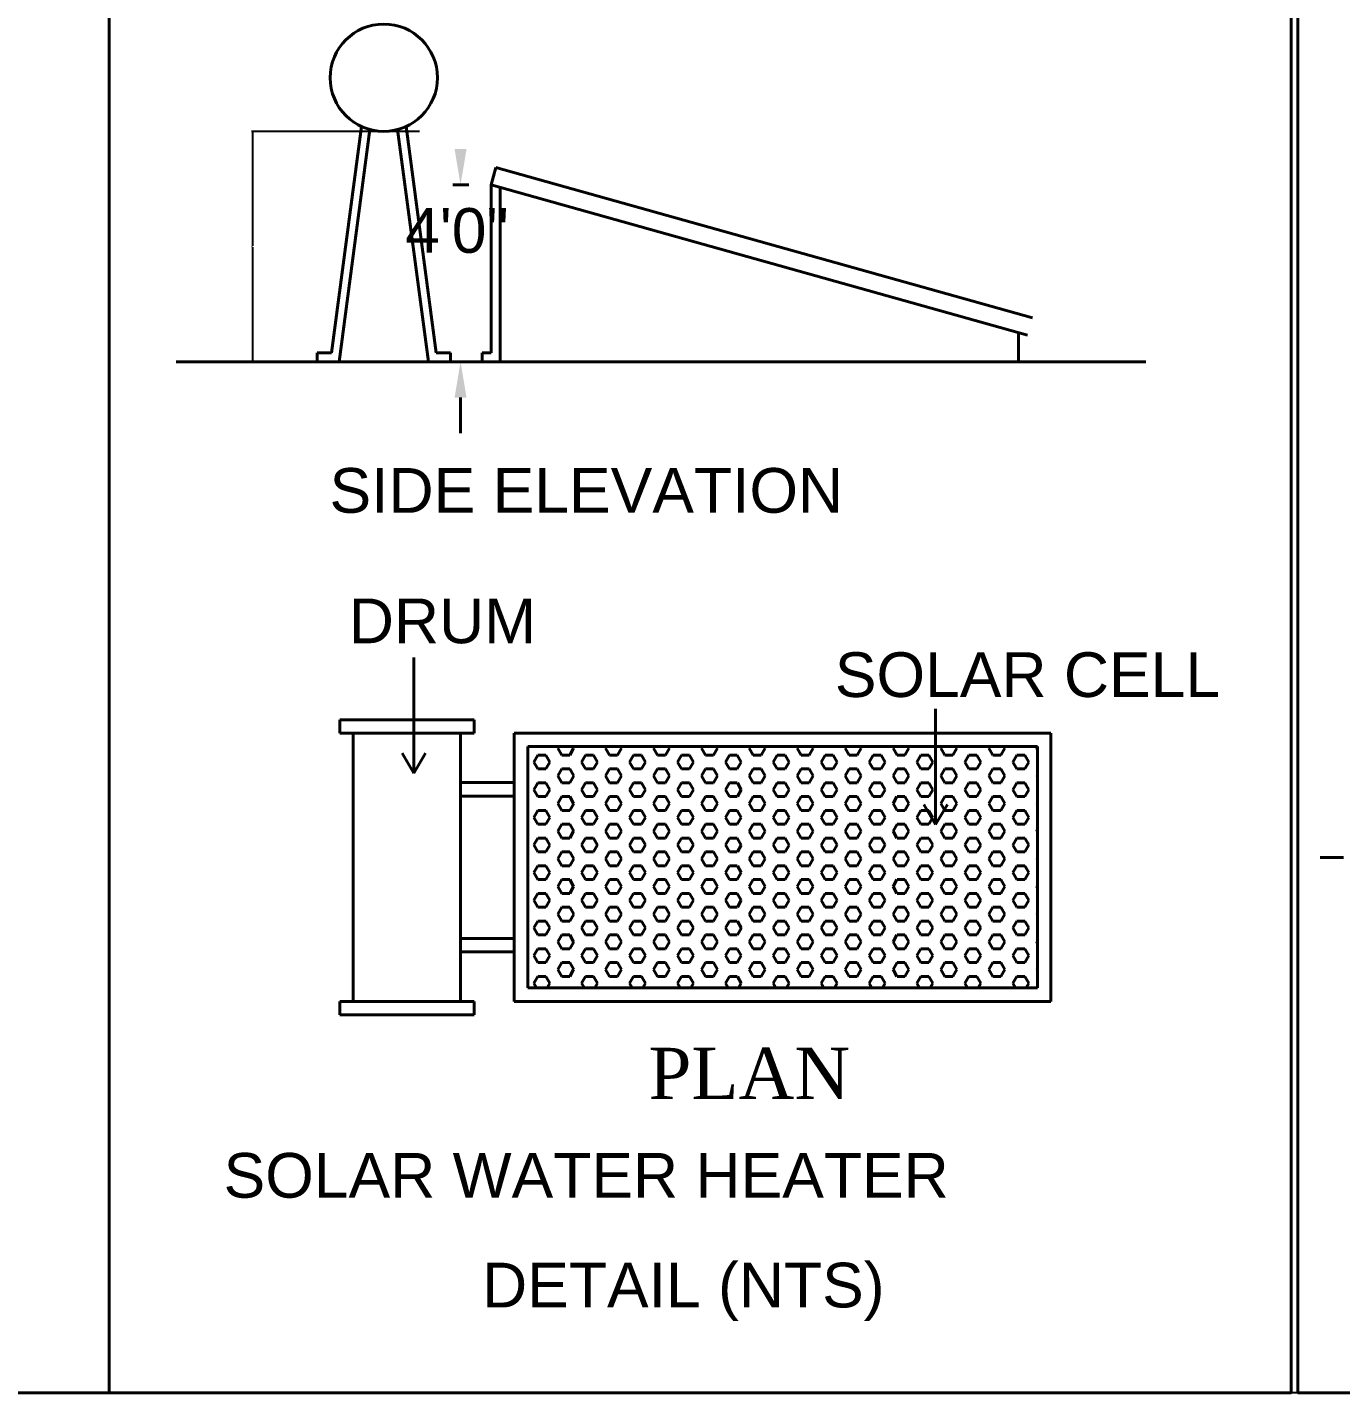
# Model space of a CAD drawing. Header units: metres. Extents: x 3104 to 3209, y 1082 to 1212.
# Drawn here: x 3141.35 to 3146.98, y 1137.66 to 1143.51 of the extents above; entities that cross this region are included whole.
import ezdxf

# ---------------------------------------------------------------- set-up
doc = ezdxf.new("R2010")
doc.units = ezdxf.units.M
doc.linetypes.add('CENTER', pattern=[2, 1.25, -0.25, 0.25, -0.25])
doc.styles.get("Standard").update_dxf_attribs({"font": 'arial.ttf'})
doc.styles.add('t15', font='times.ttf')
doc.styles.add('t3', font='arial.ttf')
doc.dimstyles.get("Standard").update_dxf_attribs({"dimtxt": 0.18, "dimasz": 0.18, "dimexe": 0.18, "dimexo": 0.0625, "dimgap": 0.09, "dimtad": 0, "dimtih": 1, "dimtoh": 1, "dimdec": 4, "dimzin": 0, "dimdsep": 46, "dimtxsty": 'Standard', "dimcen": 0.09, "dimadec": 0, "dimazin": 0, "dimtfac": 1, "dimtdec": 4, "dimtofl": 0, "dimtmove": 0, "dimatfit": 3, "dimfxl": 0, "dimtolj": 1, "dimtzin": 0, "dimarcsym": 0})

# ---------------------------------------------------------------- blocks, each defined once
blk = doc.blocks.new('RGHG')
at = {"color": 0, "linetype": 'ByBlock', "lineweight": 40}
blk.add_lwpolyline([(286083.35, 36993.59), (286517.28, 36993.59), (286517.28, 37331.41), (286083.35, 37331.41)], close=True, dxfattribs=at)
blk = doc.blocks.new('GDFGDF')
at = {"color": 0, "linetype": 'CENTER', "lineweight": 40}
blk.add_line((285367.885, 36631.467), (285510.429, 36631.467), dxfattribs=at)
at = {"color": 0, "linetype": 'ByBlock', "lineweight": 40}
blk.add_lwpolyline([(285365.136, 36882.113), (285553.241, 36882.113), (285553.241, 36565.666), (285365.136, 36565.666)], close=True, dxfattribs=at)
blk = doc.blocks.new('FHFGHF')
at = {"lineweight": 40}
h = blk.add_hatch(dxfattribs=at)
h.set_pattern_fill('HEX', color=0, scale=13.681872, style=0)
h.set_pattern_definition([(0, (175064.6725, 40076.4754), (0, 2.96221218), [1.710234, -3.420468]), (120, (175064.6725, 40076.4754), (-2.565351, -1.48110609), [1.710234, -3.420468]), (60, (175066.3827, 40076.4754), (-2.565351, 1.48110609), [1.710234, -3.420468])])
h.paths.add_polyline_path([(285793.36372, 36652.38129), (285793.36372, 36704.09877), (285684.18238, 36704.09877), (285684.18238, 36652.38129)])
at = {"color": 0, "lineweight": 40}
for p, q in [((285648.55064, 36836.94358), (285642.12452, 36788.44115)), ((285658.17638, 36836.94358), (285664.6025, 36788.44115)), ((285650.39458, 36836.27739), (285643.80294, 36786.52569)), ((285656.33244, 36836.27739), (285662.92408, 36786.52569)), ((285677.38182, 36828.12319), (285676.34905, 36824.4341)), ((285677.38182, 36828.12319), (285792.30955, 36795.94894)), ((285671.55062, 36824.4341), (285668.12262, 36824.4341)), ((285676.34905, 36824.4341), (285791.27678, 36792.25985)), ((285676.34905, 36788.44115), (285676.34905, 36824.4341)), ((285678.26452, 36786.52569), (285678.26452, 36823.89787)), ((285789.36132, 36786.52569), (285789.36132, 36792.79609)), ((285639.07236, 36788.44115), (285639.07236, 36786.52569)), ((285639.07236, 36788.44115), (285642.12452, 36788.44115)), ((285667.65466, 36788.44115), (285664.6025, 36788.44115)), ((285667.65466, 36788.44115), (285667.65466, 36786.52569)), ((285674.43359, 36786.52569), (285674.43359, 36788.44115)), ((285676.34905, 36788.44115), (285674.43359, 36788.44115)), ((285608.84935, 36786.52569), (285816.58539, 36786.52569)), ((285671.13286, 36786.52569), (285668.1898, 36786.52569)), ((285669.80557, 36778.86384), (285669.80557, 36771.202)), ((285659.78003, 36723.19111), (285659.78003, 36698.40558)), ((285771.58022, 36712.16937), (285771.58022, 36687.38384)), ((285643.95768, 36709.84516), (285672.68961, 36709.84516)), ((285643.95768, 36706.97196), (285643.95768, 36709.84516)), ((285672.68961, 36706.97196), (285672.68961, 36709.84516)), ((285643.95768, 36706.97196), (285672.68961, 36706.97196)), ((285646.83087, 36649.5081), (285646.83087, 36706.97196)), ((285669.81641, 36706.97196), (285669.81641, 36649.5081)), ((285681.30919, 36706.97196), (285796.23691, 36706.97196)), ((285681.30919, 36649.5081), (285681.30919, 36706.97196)), ((285796.23691, 36706.97196), (285796.23691, 36649.5081)), ((285659.78003, 36698.40558), (285657.26574, 36702.68243)), ((285659.78003, 36698.40558), (285662.29432, 36702.68243)), ((285684.18238, 36704.09877), (285793.36372, 36704.09877)), ((285684.18238, 36652.38129), (285684.18238, 36704.09877)), ((285793.36372, 36704.09877), (285793.36372, 36652.38129)), ((285681.30919, 36696.36843), (285669.81641, 36696.36843)), ((285681.30919, 36693.49524), (285669.81641, 36693.49524)), ((285771.58022, 36687.38384), (285769.06593, 36691.66069)), ((285771.58022, 36687.38384), (285774.0945, 36691.66069)), ((285681.30919, 36662.98482), (285669.81641, 36662.98482)), ((285681.30919, 36660.11163), (285669.81641, 36660.11163)), ((285793.36372, 36652.38129), (285684.18238, 36652.38129)), ((285672.68961, 36649.5081), (285643.95768, 36649.5081)), ((285643.95768, 36646.63491), (285643.95768, 36649.5081)), ((285672.68961, 36646.63491), (285672.68961, 36649.5081)), ((285796.23691, 36649.5081), (285681.30919, 36649.5081)), ((285672.68961, 36646.63491), (285643.95768, 36646.63491))]:
    blk.add_line(p, q, dxfattribs=at)
at = {"color": 0, "linetype": 'ByBlock', "lineweight": 40}
blk.add_lwpolyline([(285594.52468, 36565.66583), (285847.725, 36565.66583), (285847.725, 36882.11349), (285594.52468, 36882.11349)], close=True, dxfattribs=at)
at = {"color": 0, "lineweight": 40}
blk.add_circle((285653.36351, 36847.38006), 11.49277, dxfattribs=at)
for points in [[(285668.52859, 36832.09595), (285671.08254, 36832.09595), (285669.80557, 36824.4341)], [(285668.52859, 36778.86384), (285671.08254, 36778.86384), (285669.80557, 36786.52569)]]:
    blk.add_solid(points, dxfattribs=at)
for s, height, style, p in [('SIDE ELEVATION', 9.5773104, 't3', (285641.73493, 36754.18121)), ('DRUM', 9.57731, 't3', (285645.87234, 36726.22903)), ('SOLAR CELL', 9.57731, 't3', (285749.98457, 36714.70674)), ('PLAN', 10.946866, 't15', (285710.06576, 36628.60977)), ('SOLAR WATER HEATER', 9.5773104, 't3', (285619.04149, 36607.44291)), ('DETAIL (NTS)', 9.5773104, 't3', (285674.41781, 36583.93448))]:
    blk.add_text(s, height=height, dxfattribs=dict(at, style=style)).set_placement(p)
at = {"color": 0, "lineweight": 40, "insert": (285657.92476, 36819.44372), "char_height": 9.57731, "width": 230.8948393, "attachment_point": 1, "style": 't3'}
blk.add_mtext('4\'0"', dxfattribs=at)
at = {"color": 0, "lineweight": 40}
blk.add_linear_dim(base=(285625.20959, 36786.52569), p1=(285661.08297, 36835.88729), p2=(285661.08297, 36786.52569), angle=90, text='5\'0"', dimstyle='Standard', dxfattribs=at).render()

msp = doc.modelspace()

# ---------------------------------------------------------------- linework, layer by layer
at = {"elevation": 0.00001}
msp.add_lwpolyline([(3194.87616, 1180.92988), (3194.87616, 1137.65933), (3103.88993, 1137.65933), (3103.88993, 1212.00905), (3194.87616, 1212.00905), (3194.87616, 1191.54182)], dxfattribs=at)

# ---------------------------------------------------------------- block references
for name, p, xscale, yscale, zscale in [('RGHG', (-6215.20868, -70.45484, 0.00001), 0.0326573944979063, 0.0326573944979063, 0.0326573944979063), ('GDFGDF', (-6801.83958, -137.12284, 0.00001), 0.034862818473283, 0.034862818473283, 0.034862818473283), ('FHFGHF', (-2571.6014, 406.1655, 0.00001), 0.0200049368228107, 0.0200049368228107, 0.0200049368228107)]:
    msp.add_blockref(name, p, dxfattribs=dict(xscale=xscale, yscale=yscale, zscale=zscale))

doc.saveas('drawing.dxf')
